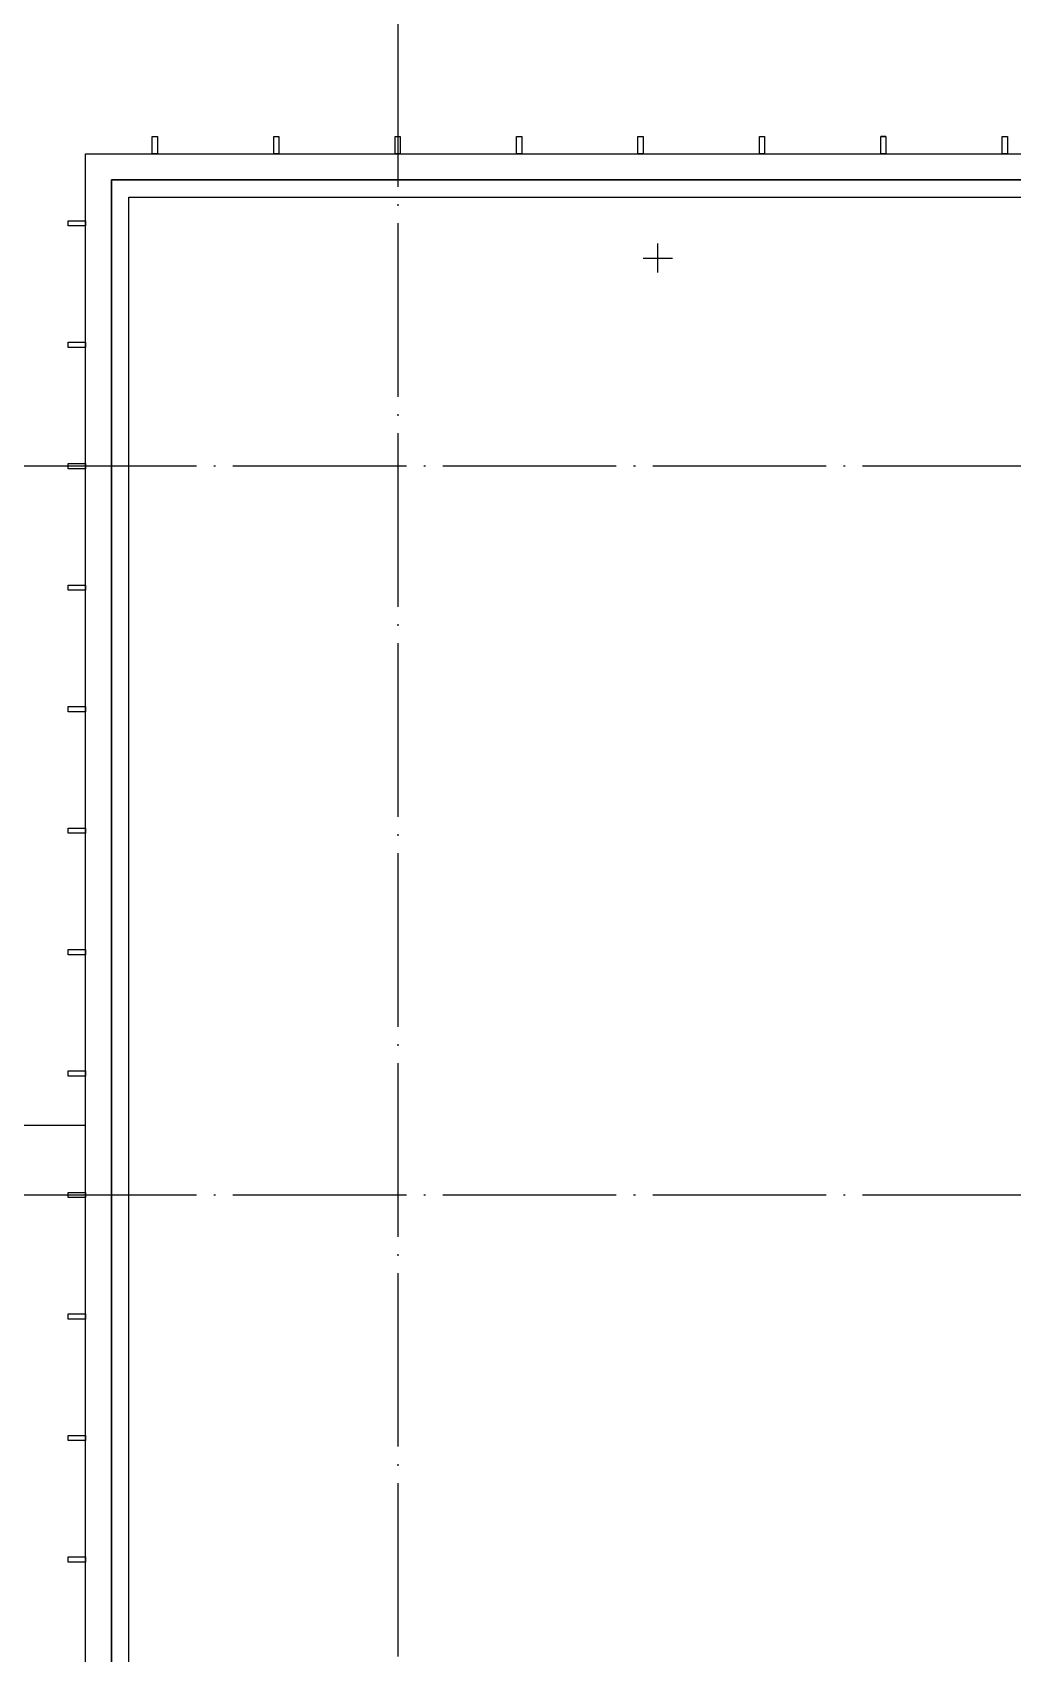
# Model space of a CAD drawing. Extents: x -292644 to 263613, y -713695 to 491457.
# Drawn here: x 107545 to 118847, y 249115 to 267800 of the extents above; entities that cross this region are included whole.
import ezdxf
from ezdxf.xclip import XClip

# ---------------------------------------------------------------- set-up
doc = ezdxf.new("R2010")
doc.units = 0
doc.header["$LTSCALE"] = 1000
doc.header["$MEASUREMENT"] = 0
doc.linetypes.add('104-10 轴网$0$DOTE', pattern=[2.42, 2, -0.2, 0.02, -0.2])
doc.linetypes.add('X-104 8#10#平面_t3$0$109-34 轴网$0$L1$0$$AUDIT_BAD_LTYPE1', pattern=[0])
doc.layers.get('0').update_dxf_attribs({"linetype": 'CONTINUOUS'})
for name, color, linetype in [('104-10 轴网$0$A_AXIS-轴线', 36, '104-10 轴网$0$DOTE'), ('8#楼幕墙$0$A-C_玻璃幕墙', 140, 'CONTINUOUS'), ('8#楼幕墙$0$A-O_屋面', 201, 'CONTINUOUS'), ('8#楼幕墙$0$A-TECH_结构', 21, 'CONTINUOUS'), ('X-104 8#10#平面_t3$0$A-O_分水线', 127, 'CONTINUOUS'), ('X-104 8#10#平面_t3$0$A-SUR_看线', 231, 'CONTINUOUS'), ('X-104 8#10#平面_t3$0$A-TECH_结构', 21, 'CONTINUOUS')]:
    doc.layers.add(name, color=color, linetype=linetype)
doc.layers.add('X-104 8#10#平面_t3$0$04-不打印_辅助线', color=165, linetype='CONTINUOUS', plot=False)
doc.layers.get('X-104 8#10#平面_t3$0$A-O_分水线').off()

# ---------------------------------------------------------------- blocks, each defined once
blk = doc.blocks.new('104-10 轴网')
at = {"layer": '104-10 轴网$0$A_AXIS-轴线', "linetype": '104-10 轴网$0$DOTE'}
for p, q in [((120430, 40100), (120430, -6500)), ((168930, 25200), (113930, 25200)), ((168930, 16800), (113930, 16800))]:
    blk.add_line(p, q, dxfattribs=at)
blk = doc.blocks.new('X-104 8#10#平面_t3$0$fdhggh')
at = {"layer": 'X-104 8#10#平面_t3$0$A-TECH_结构', "linetype": 'X-104 8#10#平面_t3$0$109-34 轴网$0$L1$0$$AUDIT_BAD_LTYPE1'}
blk.add_lwpolyline([(27100, 253900), (42500, 253900), (42500, 275900), (24700, 275900), (24700, 274500), (13500, 274500), (13500, 267800), (13500, 267800), (13500, 262850), (8750, 262850), (8750, 265900), (8750, 265900), (8750, 266100), (-3300, 266100), (-3300, 248300), (-1900, 248300), (-1900, 237100), (20100, 237100), (20100, 249700), (27100, 249700)], close=True, dxfattribs=at)
blk = doc.blocks.new('8#楼幕墙')
at = {"layer": '8#楼幕墙$0$A-C_玻璃幕墙'}
for points in [[(-2830, 266600), (-2770, 266600), (-2770, 266400), (-2830, 266400)], [(-1430, 266600), (-1370, 266600), (-1370, 266400), (-1430, 266400)], [(-30, 266600), (30, 266600), (30, 266400), (-30, 266400)], [(1370, 266600), (1430, 266600), (1430, 266400), (1370, 266400)], [(2770, 266600), (2830, 266600), (2830, 266400), (2770, 266400)], [(4170, 266600), (4230, 266600), (4230, 266400), (4170, 266400)], [(5570, 266600), (5630, 266600), (5630, 266400), (5570, 266400)], [(6970, 266600), (7030, 266600), (7030, 266400), (6970, 266400)], [(-3800, 265570), (-3800, 265630), (-3600, 265630), (-3600, 265570)], [(-3800, 264170), (-3800, 264230), (-3600, 264230), (-3600, 264170)], [(-3800, 262770), (-3800, 262830), (-3600, 262830), (-3600, 262770)], [(-3800, 261370), (-3800, 261430), (-3600, 261430), (-3600, 261370)], [(-3800, 259970), (-3800, 260030), (-3600, 260030), (-3600, 259970)], [(-3800, 258570), (-3800, 258630), (-3600, 258630), (-3600, 258570)], [(-3800, 257170), (-3800, 257230), (-3600, 257230), (-3600, 257170)], [(-3800, 255770), (-3800, 255830), (-3600, 255830), (-3600, 255770)], [(-3800, 254370), (-3800, 254430), (-3600, 254430), (-3600, 254370)], [(-3800, 252970), (-3800, 253030), (-3600, 253030), (-3600, 252970)], [(-3800, 251570), (-3800, 251630), (-3600, 251630), (-3600, 251570)], [(-3800, 250170), (-3800, 250230), (-3600, 250230), (-3600, 250170)]]:
    blk.add_lwpolyline(points, close=True, dxfattribs=at)
at = {"layer": '8#楼幕墙$0$A-O_屋面'}
for points in [[(8430, 248000), (-3600, 248000), (-3600, 266400)], [(-3600, 266400), (7600, 266400)], [(8430, 248300), (-3300, 248300), (-3300, 266100), (7600, 266100)], [(-1700, 248500), (-3100, 248500), (-3100, 265900), (7600, 265900)]]:
    blk.add_lwpolyline(points, dxfattribs=at)
at = {"layer": '8#楼幕墙$0$A-TECH_结构'}
blk.add_lwpolyline([(-3300, 248300), (-1900, 248300), (-1900, 237100), (20100, 237100), (20100, 249700), (27100, 249700), (27100, 253900), (42500, 253900), (42500, 275900), (24700, 275900), (24700, 274500), (13500, 274500), (13500, 262850), (8750, 262850), (8750, 266100), (-3300, 266100)], close=True, dxfattribs=at)
blk = doc.blocks.new('X-104 8#10#平面_t3$0$jtkjuyriuy')
h = blk.add_hatch()
h.set_pattern_fill('ANSI31', color=8, scale=30, angle=45)
h.set_pattern_definition([(90, (0, 0), (-47.625, 1e-14), [])])
h.paths.add_polyline_path([(-138, 138), (138, 138), (138, -138), (-138, -138)])
for points in [[(-168, 168), (168, 168), (168, -168), (-168, -168)], [(-138, 138), (138, 138), (138, -138), (-138, -138)]]:
    blk.add_lwpolyline(points, close=True)
at = {"layer": 'X-104 8#10#平面_t3$0$04-不打印_辅助线'}
for p, q in [((-168, 0), (168, 0)), ((0, 168), (0, -168))]:
    blk.add_line(p, q, dxfattribs=at)
blk = doc.blocks.new('X-104 8#10#平面_t3')
at = {"layer": 'X-104 8#10#平面_t3$0$A-SUR_看线'}
blk.add_line((117387, 266600), (117327, 266600), dxfattribs=at)
blk.add_lwpolyline([(108157, 255200), (106757, 255200), (106757, 234000), (120957, 234000), (120957, 236800)], dxfattribs=at)
at = {"linetype": 'X-104 8#10#平面_t3$0$109-34 轴网$0$L1$0$$AUDIT_BAD_LTYPE1'}
ref = blk.add_blockref('8#楼幕墙', (111757, 0), dxfattribs=at)
XClip(ref).set_block_clipping_path([(-18549.9999999995, -12899.9999999999), (65550.0000000003, 284100.0000000003)])
ref = blk.add_blockref('104-10 轴网', (-8673, 237600), dxfattribs=at)
XClip(ref).set_block_clipping_path([(104379.5977508624, -11900), (178479.5977508624, 45500)])
blk.add_blockref('X-104 8#10#平面_t3$0$fdhggh', (111757, 0), dxfattribs=at)
at = {"layer": 'X-104 8#10#平面_t3$0$A-O_分水线', "xscale": -1, "rotation": 180}
blk.add_blockref('X-104 8#10#平面_t3$0$jtkjuyriuy', (114757, 265200), dxfattribs=at)

msp = doc.modelspace()

# ---------------------------------------------------------------- block references
msp.add_blockref('X-104 8#10#平面_t3', (0, 0))

doc.saveas('drawing.dxf')
